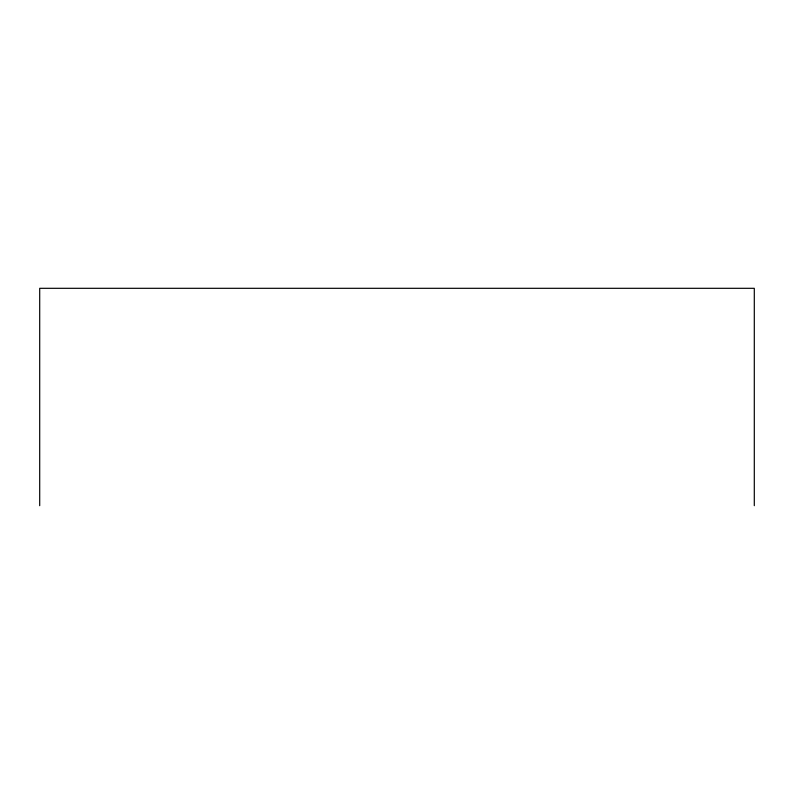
<?xml version="1.0" encoding="UTF-8"?>
<svg xmlns="http://www.w3.org/2000/svg" width="794" height="794" viewBox="0 0 794 794"><rect width="100%" height="100%" fill="white"/><g stroke="black" fill="none" stroke-linecap="round" stroke-linejoin="round"><path stroke-width="1.19" d="M754.3 505.689L754.3 288.311L39.7 288.311L39.7 505.689"/></g></svg>
